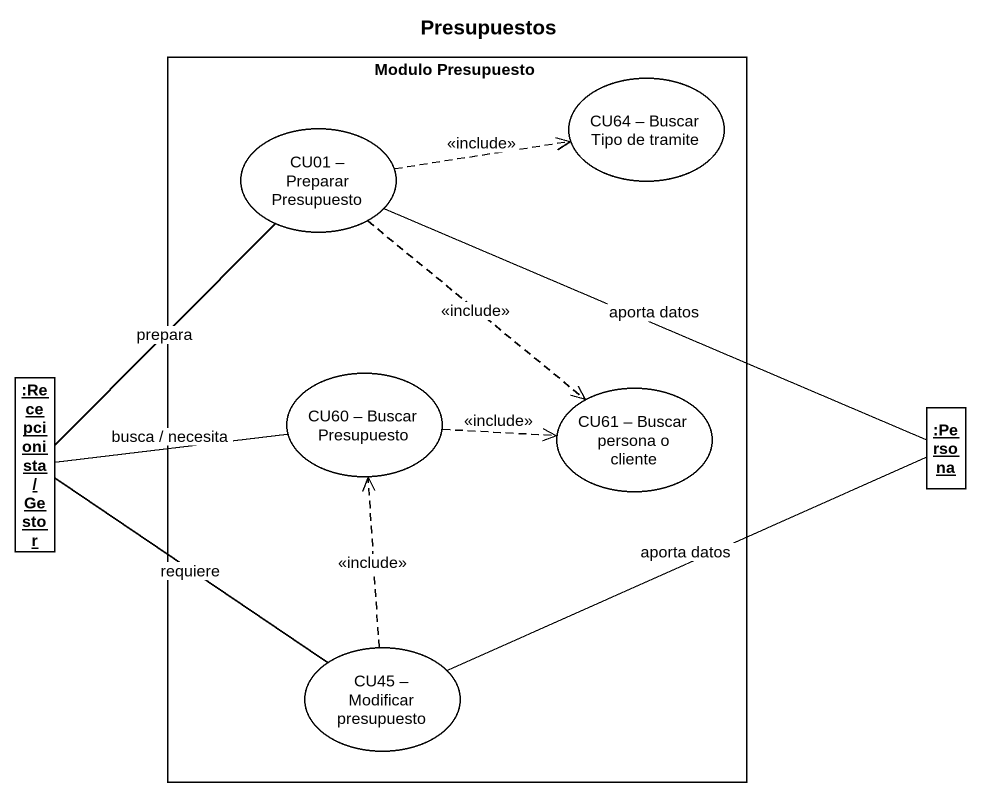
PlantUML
@startuml
title Presupuestos
allowmixing
hide circle
hide empty members
rectangle "Modulo Presupuesto" as Modulo_Presupuesto {
  usecase "CU01 – Preparar Presupuesto" as CU01_Preparar_Presupuesto
  usecase "CU64 – Buscar Tipo de tramite" as CU64_Buscar_Tipo_de_tramite
  usecase "CU60 – Buscar Presupuesto" as CU60_Buscar_Presupuesto
  usecase "CU61 – Buscar persona o cliente" as CU61_Buscar_persona_o
  usecase "CU45 – Modificar presupuesto" as CU45_Modificar_presupuesto
}
object ":Recepcionista / Gestor" as Recepcionista_Gestor
object ":Persona" as Persona
CU01_Preparar_Presupuesto .right.> CU64_Buscar_Tipo_de_tramite : <<include>>
CU01_Preparar_Presupuesto ..> CU61_Buscar_persona_o : <<include>>
Recepcionista_Gestor -up- CU01_Preparar_Presupuesto : prepara
Recepcionista_Gestor -right- CU60_Buscar_Presupuesto : busca / necesita
Recepcionista_Gestor -- CU45_Modificar_presupuesto : requiere
CU60_Buscar_Presupuesto .right.> CU61_Buscar_persona_o : <<include>>
Persona -left- CU01_Preparar_Presupuesto : aporta datos
Persona -left- CU45_Modificar_presupuesto : aporta datos
CU45_Modificar_presupuesto .up.> CU60_Buscar_Presupuesto : <<include>>
@enduml
